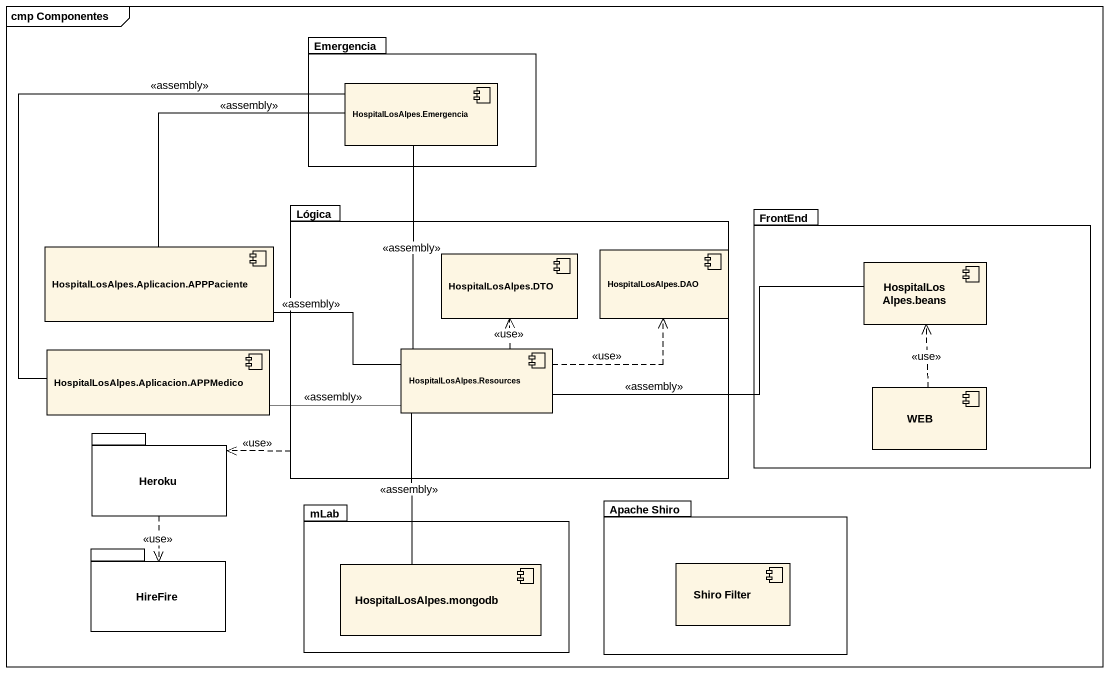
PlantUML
@startuml
mainframe cmp Componentes
package Emergencia {
  component "HospitalLosAlpes.Emergencia" as HospitalLosAlpes_Emergencia
}
package Lógica {
  component "HospitalLosAlpes.DTO" as HospitalLosAlpes_DTO
  component "HospitalLosAlpes.DAO" as HospitalLosAlpes_DAO
  component "HospitalLosAlpes.Resources" as HospitalLosAlpes_Resources
}
package FrontEnd {
  component "HospitalLosAlpes.beans" as HospitalLosAlpes_beans
  component WEB
}
component "HospitalLosAlpes.Aplicacion.APPPaciente" as HospitalLosAlpes_Aplicacion
component "HospitalLosAlpes.Aplicacion.APPMedico" as HospitalLosAlpes_Aplicacion_2
package Heroku {
}
package mLab {
  component "HospitalLosAlpes.mongodb" as HospitalLosAlpes_mongodb
}
package "Apache Shiro" as Apache_Shiro {
  component "Shiro Filter" as Shiro_Filter
}
package HireFire {
}
HospitalLosAlpes_Emergencia -- HospitalLosAlpes_Aplicacion : <<assembly>>
Lógica .left.> Heroku : <<use>>
HospitalLosAlpes_Aplicacion -right- HospitalLosAlpes_Resources : <<assembly>>
HospitalLosAlpes_Aplicacion_2 -up- HospitalLosAlpes_Emergencia : <<assembly>>
HospitalLosAlpes_Aplicacion_2 -right- HospitalLosAlpes_Resources : <<assembly>>
HospitalLosAlpes_Resources -up- HospitalLosAlpes_Emergencia : <<assembly>>
HospitalLosAlpes_Resources .up.> HospitalLosAlpes_DTO : <<use>>
HospitalLosAlpes_Resources .right.> HospitalLosAlpes_DAO : <<use>>
HospitalLosAlpes_Resources -right- HospitalLosAlpes_beans : <<assembly>>
HospitalLosAlpes_Resources -- HospitalLosAlpes_mongodb : <<assembly>>
WEB .up.> HospitalLosAlpes_beans : <<use>>
Heroku ..> HireFire : <<use>>
@enduml
